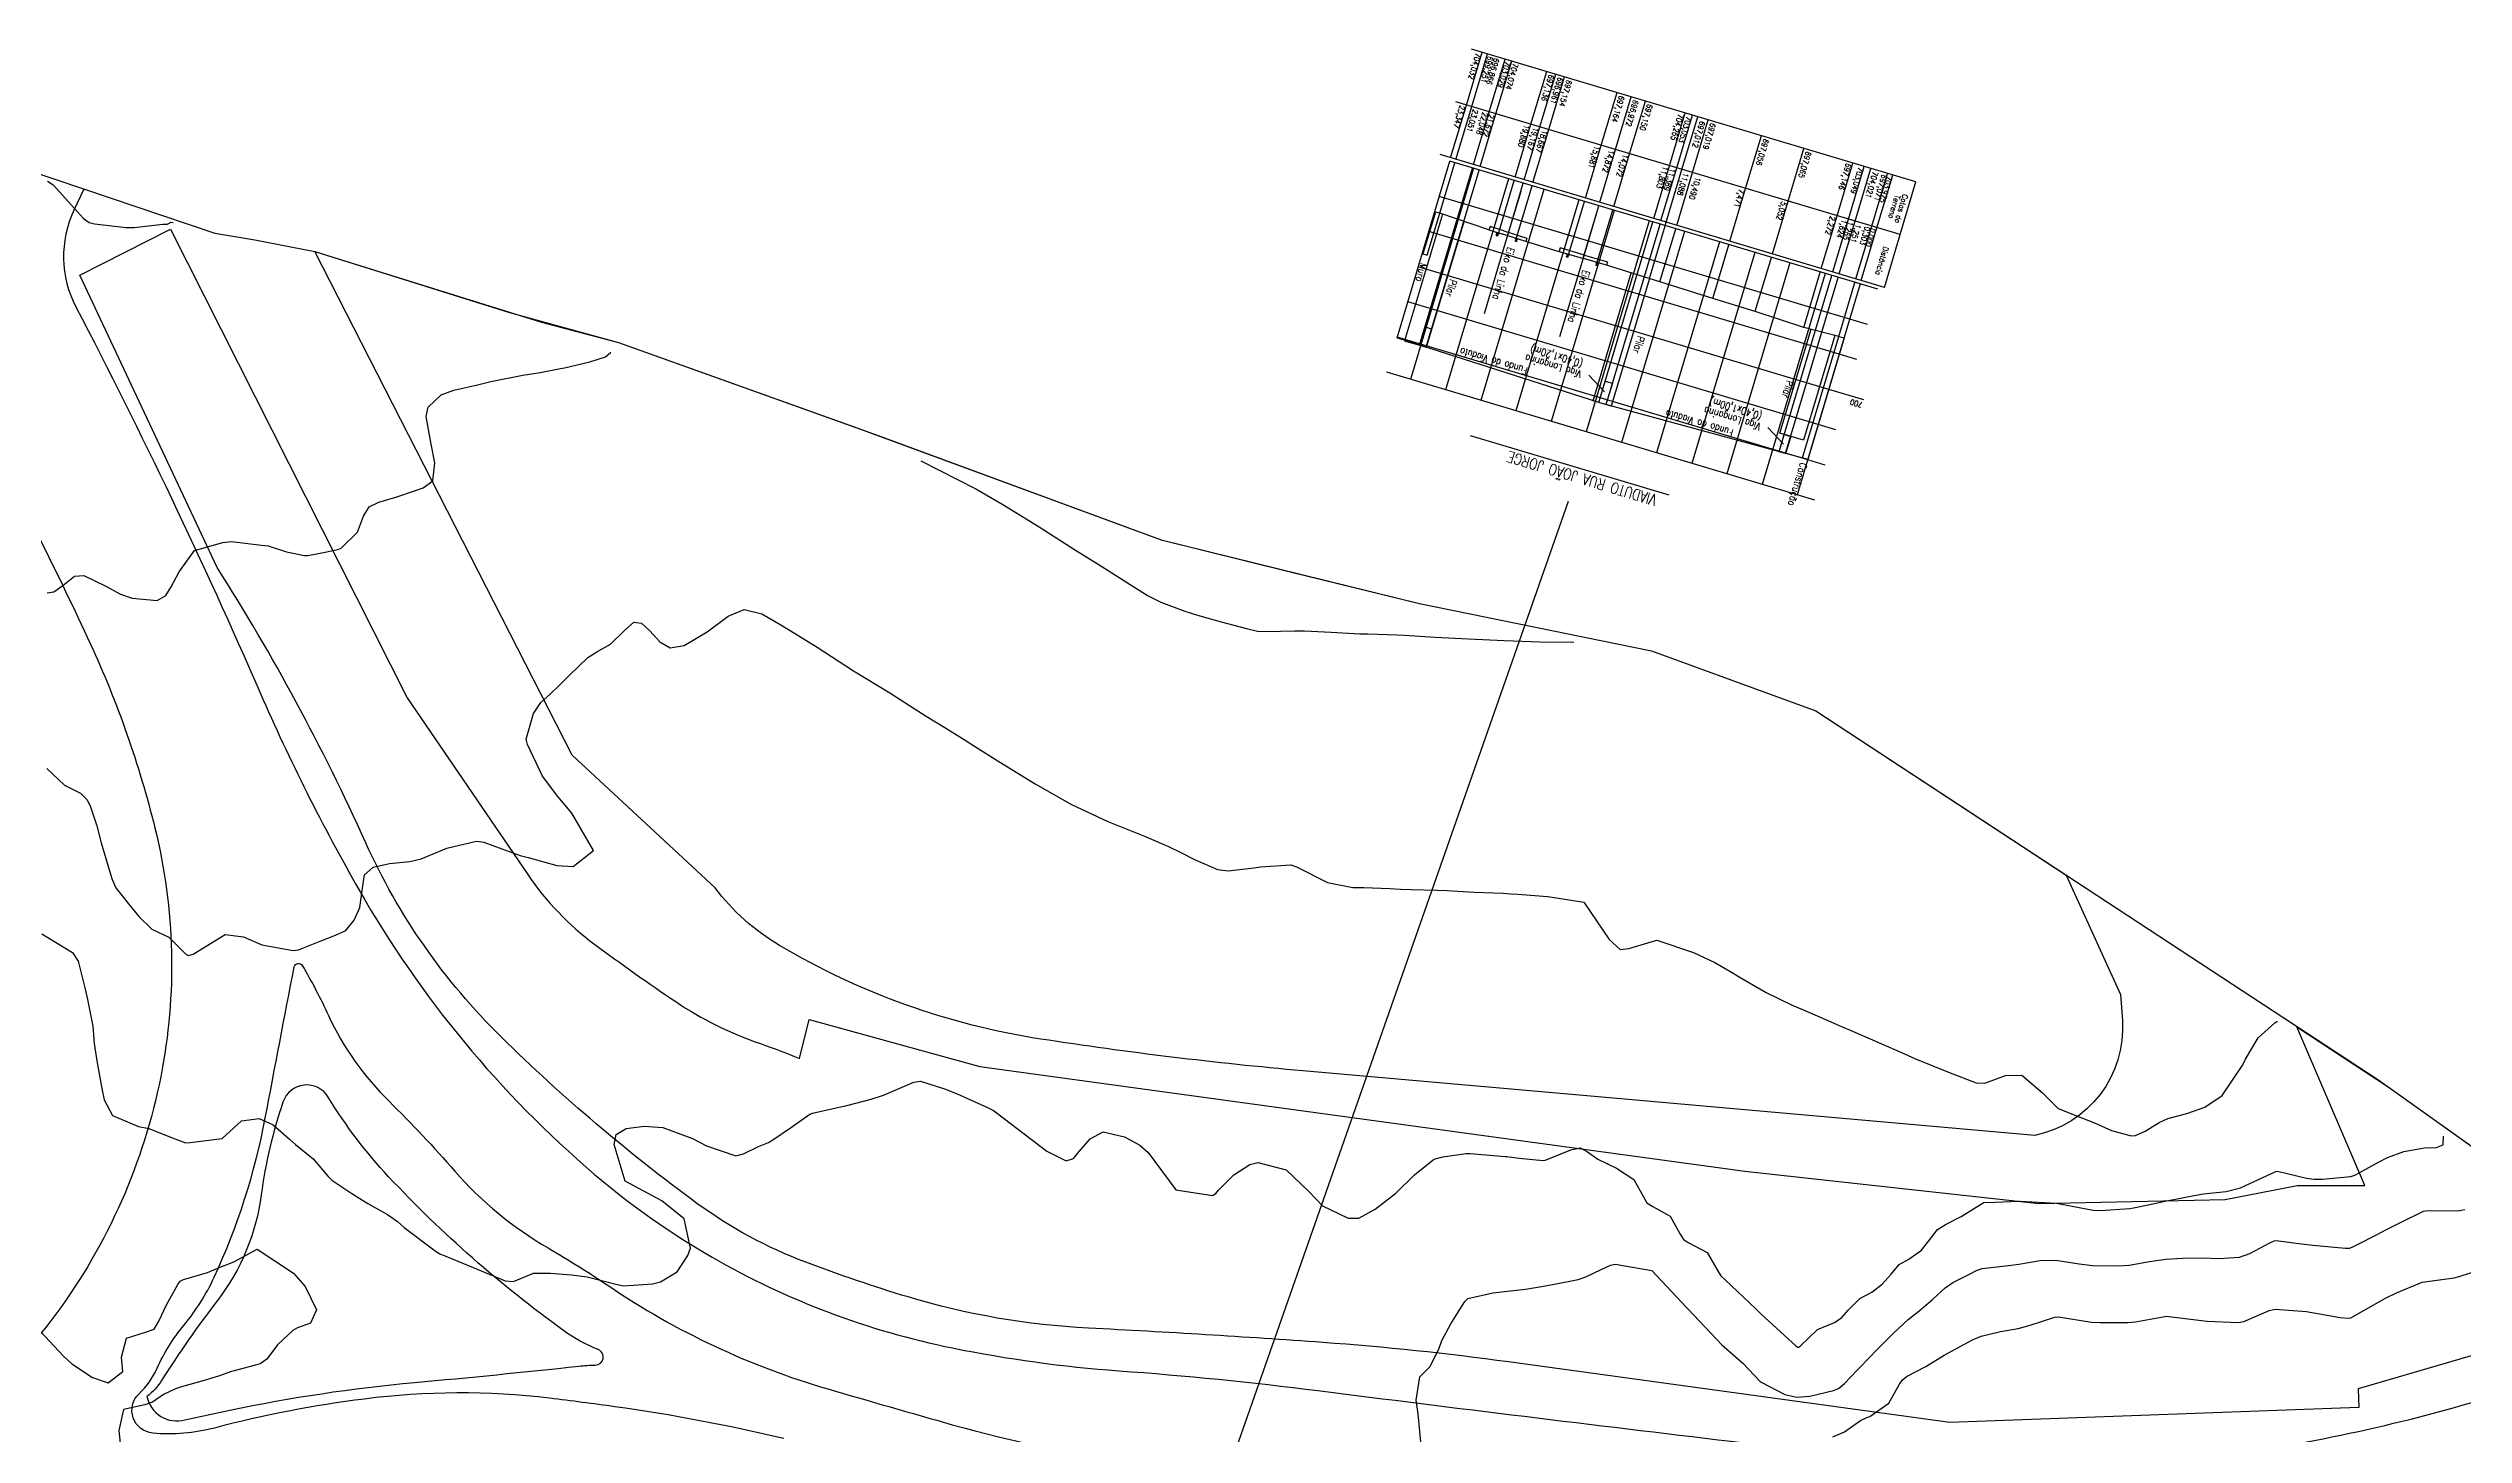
# Model space of a CAD drawing. Header units: metres. Extents: x 286371 to 293043, y 7462578 to 7466404.
# Drawn here: x 288722.3 to 288853.9, y 7465278 to 7465353.5 of the extents above; entities that cross this region are included whole.
import ezdxf

# ---------------------------------------------------------------- set-up
doc = ezdxf.new("R2010")
doc.units = ezdxf.units.M
doc.header["$MEASUREMENT"] = 0
doc.linetypes.add('CONTINUO', pattern=[0])
doc.linetypes.add('TRACO-PONTO', pattern=[9.4, 8, -0.7, 0, -0.7])
for name, color, linetype in [('Area', 45, 'Continuous'), ('Canteiro', 45, 'Continuous'), ('Curvas de Nivel 1m', 11, 'Continuous'), ('Curvas de Nivel 5m', 15, 'Continuous'), ('Edificações', 30, 'Continuous'), ('PERFIL', 45, 'Continuous'), ('TEXTO', 45, 'Continuous'), ('Vias primárias', 230, 'Continuous')]:
    doc.layers.add(name, color=color, linetype=linetype)
doc.styles.add('ROMANS', font='romans', dxfattribs={"height": 0.2})

# ---------------------------------------------------------------- blocks, each defined once
blk = doc.blocks.new('D664DFE2B38E4C6218CF50')
at = {"layer": 'PERFIL', "color": 2, "linetype": 'CONTINUO', "flags": 128}
for points in [[(0.056, 156.9064), (1.056, 156.9064)], [(1.056, 144.9064), (1.056, 156.9064)], [(0.056, 154.9064), (1.056, 154.9064)], [(0.056, 152.9064), (1.056, 152.9064)], [(-0.944, 150.9064), (1.056, 150.9064)], [(0.056, 148.9064), (1.056, 148.9064)], [(0.056, 146.9064), (1.056, 146.9064)], [(0.056, 144.9064), (1.056, 144.9064)], [(1.056, 144.9064), (24.403, 144.9064)]]:
    blk.add_lwpolyline(points, dxfattribs=at)
at = {"layer": 'PERFIL', "color": 1, "linetype": 'CONTINUO', "flags": 128}
for points in [[(1.056, 156.9064), (24.403, 156.9064)], [(3.056, 144.9064), (3.056, 156.9064)], [(5.056, 144.9064), (5.056, 156.9064)], [(7.056, 144.9064), (7.056, 156.9064)], [(9.056, 144.9064), (9.056, 156.9064)], [(11.056, 144.9064), (11.056, 156.9064)], [(13.056, 144.9064), (13.056, 156.9064)], [(15.056, 144.9064), (15.056, 156.9064)], [(17.056, 144.9064), (17.056, 156.9064)], [(19.056, 144.9064), (19.056, 156.9064)], [(21.056, 144.9064), (21.056, 156.9064)], [(23.056, 144.9064), (23.056, 156.9064)], [(1.056, 154.9064), (24.403, 154.9064)], [(2.307, 154.9274), (2.307, 144.9064)], [(2.68, 154.9274), (2.68, 144.9064)], [(12.445, 155.1714), (12.445, 144.9064)], [(12.859, 155.1714), (12.859, 144.9064)], [(22.728, 154.9804), (22.728, 144.9064)], [(23.104, 154.9804), (23.104, 144.9064)], [(24.403, 154.9384), (24.403, 144.9064)], [(1.056, 152.9064), (24.403, 152.9064)], [(1.056, 150.9064), (24.403, 150.9064)], [(1.056, 148.9064), (24.403, 148.9064)], [(1.359, 147.9774), (1.359, 144.9064)], [(3.328, 148.0524), (3.328, 144.9064)], [(6.108, 147.9717), (6.108, 144.9064)], [(8.527, 147.9626), (8.527, 144.9064)], [(11.546, 147.9251), (11.546, 144.9064)], [(15.128, 148.0566), (15.128, 144.9064)], [(15.928, 147.8786), (15.928, 144.9064)], [(16.737, 148.0706), (16.737, 144.9064)], [(19.723, 148.0604), (19.723, 144.9064)], [(20.223, 147.8674), (20.223, 144.9064)], [(20.736, 148.0427), (20.736, 144.9064)], [(24.107, 147.7724), (24.107, 144.9064)], [(1.056, 146.9064), (24.403, 146.9064)]]:
    blk.add_lwpolyline(points, dxfattribs=at)
at = {"layer": 'PERFIL', "color": 2, "style": 'ROMANS', "width": 0.8}
blk.add_text('700', height=0.3, dxfattribs=at).set_placement((-0.944, 151.0627))
blk = doc.blocks.new('C9A2A5A6969E4F1418CF50')
at = {"layer": 'PERFIL', "color": 2, "linetype": 'TRACO-PONTO', "flags": 128}
blk.add_lwpolyline([(16.64, 5.33), (16.64, 7.83), (16.64, 12.3)], dxfattribs=at)
at = {"layer": 'PERFIL', "color": 2, "style": 'ROMANS', "width": 0.8}
blk.add_text('Eixo da Linha', height=0.4, rotation=90, dxfattribs=at).set_placement((16.45, 8.42, 1436.53))
blk = doc.blocks.new('30B2C63C899F4EB518CF50')
at = {"layer": 'PERFIL', "color": 2, "linetype": 'CONTINUO', "flags": 128}
for points in [[(11.62, 7.28), (12.93, 7.29)], [(11.62, 7.08), (11.62, 7.28)], [(12.93, 7.09), (11.62, 7.08)], [(12.05, 7.31), (12.05, 7.31), (12.05, 7.31), (12.05, 7.31), (12.05, 7.31), (12.05, 7.3), (12.05, 7.3), (12.05, 7.3), (12.05, 7.3), (12.05, 7.3), (12.05, 7.3), (12.05, 7.3), (12.05, 7.3), (12.05, 7.3), (12.05, 7.3), (12.05, 7.3)], [(12.05, 7.31), (12.1, 7.31)], [(12.05, 7.3), (12.05, 7.29)], [(12.05, 7.29), (12.22, 7.29)], [(12.1, 7.44), (12.1, 7.44), (12.1, 7.44), (12.09, 7.44), (12.09, 7.44), (12.09, 7.44), (12.09, 7.44), (12.09, 7.44), (12.09, 7.44), (12.09, 7.44), (12.09, 7.44), (12.09, 7.44), (12.09, 7.44), (12.08, 7.43), (12.08, 7.43), (12.08, 7.43)], [(12.08, 7.43), (12.08, 7.4)], [(12.08, 7.4), (12.08, 7.4), (12.08, 7.4), (12.08, 7.4), (12.08, 7.4), (12.09, 7.4), (12.09, 7.4), (12.09, 7.4), (12.09, 7.4), (12.09, 7.4), (12.09, 7.4), (12.09, 7.4), (12.09, 7.4), (12.09, 7.4), (12.09, 7.4), (12.09, 7.4)], [(12.09, 7.4), (12.11, 7.4)], [(12.1, 7.44), (12.16, 7.45)], [(12.1, 7.31), (12.1, 7.31), (12.1, 7.31), (12.1, 7.31), (12.1, 7.31), (12.11, 7.31), (12.11, 7.31), (12.11, 7.31), (12.11, 7.31), (12.11, 7.31), (12.11, 7.32), (12.12, 7.32), (12.12, 7.32), (12.12, 7.32), (12.12, 7.32), (12.12, 7.33)], [(12.12, 7.39), (12.12, 7.39), (12.12, 7.39), (12.12, 7.4), (12.12, 7.4), (12.12, 7.4), (12.12, 7.4), (12.12, 7.4), (12.12, 7.4), (12.11, 7.4), (12.11, 7.4), (12.11, 7.4), (12.11, 7.4), (12.11, 7.4), (12.11, 7.4), (12.11, 7.4)], [(12.12, 7.39), (12.12, 7.33)], [(12.15, 7.4), (12.15, 7.4), (12.15, 7.4), (12.15, 7.4), (12.15, 7.4), (12.15, 7.4), (12.15, 7.4), (12.15, 7.4), (12.15, 7.4), (12.15, 7.4), (12.15, 7.4), (12.15, 7.4), (12.14, 7.4), (12.14, 7.4), (12.14, 7.39), (12.14, 7.39)], [(12.14, 7.39), (12.15, 7.33)], [(12.15, 7.4), (12.17, 7.4)], [(12.15, 7.33), (12.15, 7.33), (12.15, 7.32), (12.15, 7.32), (12.15, 7.32), (12.15, 7.32), (12.15, 7.32), (12.15, 7.31), (12.15, 7.31), (12.15, 7.31), (12.16, 7.31), (12.16, 7.31), (12.16, 7.31), (12.16, 7.31), (12.16, 7.31), (12.17, 7.31)], [(12.18, 7.43), (12.18, 7.43), (12.18, 7.43), (12.18, 7.44), (12.18, 7.44), (12.17, 7.44), (12.17, 7.44), (12.17, 7.44), (12.17, 7.44), (12.17, 7.44), (12.17, 7.44), (12.17, 7.44), (12.17, 7.44), (12.17, 7.44), (12.16, 7.45), (12.16, 7.45)], [(12.17, 7.4), (12.17, 7.4), (12.17, 7.4), (12.17, 7.4), (12.17, 7.4), (12.17, 7.4), (12.17, 7.4), (12.17, 7.4), (12.18, 7.4), (12.18, 7.4), (12.18, 7.4), (12.18, 7.4), (12.18, 7.4), (12.18, 7.4), (12.18, 7.4), (12.18, 7.4)], [(12.17, 7.31), (12.21, 7.31)], [(12.18, 7.43), (12.18, 7.41)], [(12.22, 7.3), (12.22, 7.3), (12.22, 7.3), (12.22, 7.3), (12.22, 7.3), (12.22, 7.3), (12.22, 7.3), (12.22, 7.3), (12.22, 7.31), (12.21, 7.31), (12.21, 7.31), (12.21, 7.31), (12.21, 7.31), (12.21, 7.31), (12.21, 7.31), (12.21, 7.31)], [(12.22, 7.3), (12.22, 7.29)], [(14.31, 7.3), (12.93, 7.29)], [(12.93, 7.09), (14.31, 7.1)], [(13.72, 7.32), (13.72, 7.32), (13.72, 7.32), (13.72, 7.32), (13.72, 7.32), (13.72, 7.32), (13.72, 7.32), (13.72, 7.32), (13.72, 7.32), (13.72, 7.32), (13.72, 7.32), (13.72, 7.32), (13.72, 7.32), (13.72, 7.32), (13.72, 7.32), (13.72, 7.31)], [(13.77, 7.32), (13.72, 7.32)], [(13.72, 7.31), (13.72, 7.3)], [(13.89, 7.3), (13.72, 7.3)], [(13.77, 7.46), (13.77, 7.46), (13.77, 7.46), (13.77, 7.46), (13.77, 7.46), (13.76, 7.46), (13.76, 7.46), (13.76, 7.46), (13.76, 7.45), (13.76, 7.45), (13.76, 7.45), (13.76, 7.45), (13.76, 7.45), (13.76, 7.45), (13.76, 7.45), (13.76, 7.45)], [(13.76, 7.44), (13.76, 7.42)], [(13.76, 7.42), (13.76, 7.42), (13.76, 7.42), (13.76, 7.42), (13.76, 7.42), (13.76, 7.42), (13.76, 7.42), (13.76, 7.42), (13.76, 7.41), (13.76, 7.41), (13.76, 7.41), (13.76, 7.41), (13.76, 7.41), (13.76, 7.41), (13.76, 7.41), (13.76, 7.41)], [(13.78, 7.41), (13.76, 7.41)], [(13.83, 7.46), (13.77, 7.46)], [(13.77, 7.32), (13.77, 7.32), (13.77, 7.32), (13.77, 7.32), (13.78, 7.32), (13.78, 7.32), (13.78, 7.32), (13.78, 7.33), (13.78, 7.33), (13.78, 7.33), (13.79, 7.33), (13.79, 7.33), (13.79, 7.33), (13.79, 7.34), (13.79, 7.34), (13.79, 7.34)], [(13.79, 7.41), (13.79, 7.41), (13.79, 7.41), (13.79, 7.41), (13.79, 7.41), (13.79, 7.41), (13.79, 7.41), (13.79, 7.41), (13.79, 7.41), (13.79, 7.41), (13.79, 7.41), (13.79, 7.41), (13.79, 7.41), (13.78, 7.41), (13.78, 7.41), (13.78, 7.41)], [(13.79, 7.41), (13.79, 7.34)], [(13.84, 7.41), (13.82, 7.41)], [(13.82, 7.41), (13.82, 7.41), (13.82, 7.41), (13.82, 7.41), (13.82, 7.41), (13.82, 7.41), (13.82, 7.41), (13.82, 7.41), (13.82, 7.41), (13.82, 7.41), (13.82, 7.41), (13.82, 7.41), (13.82, 7.41), (13.82, 7.41), (13.82, 7.41), (13.82, 7.41)], [(13.82, 7.41), (13.82, 7.34)], [(13.82, 7.34), (13.82, 7.34), (13.82, 7.34), (13.82, 7.34), (13.82, 7.33), (13.82, 7.33), (13.82, 7.33), (13.82, 7.33), (13.82, 7.33), (13.83, 7.33), (13.83, 7.32), (13.83, 7.32), (13.83, 7.32), (13.83, 7.32), (13.84, 7.32), (13.84, 7.32)], [(13.85, 7.45), (13.85, 7.45), (13.85, 7.45), (13.85, 7.45), (13.85, 7.45), (13.85, 7.45), (13.85, 7.45), (13.85, 7.45), (13.84, 7.46), (13.84, 7.46), (13.84, 7.46), (13.84, 7.46), (13.84, 7.46), (13.84, 7.46), (13.84, 7.46), (13.83, 7.46)], [(13.84, 7.41), (13.84, 7.41), (13.84, 7.41), (13.84, 7.41), (13.85, 7.41), (13.85, 7.41), (13.85, 7.41), (13.85, 7.42), (13.85, 7.42), (13.85, 7.42), (13.85, 7.42), (13.85, 7.42), (13.85, 7.42), (13.85, 7.42), (13.85, 7.42), (13.85, 7.42)], [(13.88, 7.32), (13.84, 7.32)], [(13.85, 7.45), (13.85, 7.42)], [(13.89, 7.32), (13.89, 7.32), (13.89, 7.32), (13.89, 7.32), (13.89, 7.32), (13.89, 7.32), (13.89, 7.32), (13.89, 7.32), (13.89, 7.32), (13.89, 7.32), (13.89, 7.32), (13.89, 7.32), (13.89, 7.32), (13.88, 7.32), (13.88, 7.32), (13.88, 7.32)], [(13.89, 7.32), (13.89, 7.3)], [(14.31, 7.1), (14.31, 7.3)]]:
    blk.add_lwpolyline(points, dxfattribs=at)
blk = doc.blocks.new('FE88869550DA4BA318CF50')
at = {"layer": 'PERFIL', "color": 2, "linetype": 'CONTINUO', "flags": 128}
for points in [[(15.29, 7.3), (16.6, 7.28)], [(15.29, 7.1), (15.29, 7.3)], [(16.6, 7.08), (15.29, 7.1)], [(15.72, 7.32), (15.72, 7.32), (15.72, 7.32), (15.72, 7.32), (15.72, 7.32), (15.72, 7.31), (15.72, 7.31), (15.72, 7.31), (15.72, 7.31), (15.72, 7.31), (15.72, 7.31), (15.72, 7.31), (15.72, 7.31), (15.72, 7.31), (15.72, 7.31), (15.72, 7.31)], [(15.72, 7.32), (15.77, 7.31)], [(15.72, 7.31), (15.72, 7.3)], [(15.72, 7.3), (15.89, 7.29)], [(15.77, 7.45), (15.77, 7.45), (15.77, 7.45), (15.77, 7.45), (15.77, 7.45), (15.77, 7.45), (15.77, 7.45), (15.76, 7.45), (15.76, 7.45), (15.76, 7.45), (15.76, 7.45), (15.76, 7.45), (15.76, 7.44), (15.76, 7.44), (15.76, 7.44), (15.76, 7.44)], [(15.76, 7.44), (15.76, 7.41)], [(15.76, 7.41), (15.79, 7.41)], [(15.76, 7.41), (15.76, 7.41), (15.76, 7.41), (15.76, 7.41), (15.76, 7.41), (15.76, 7.41), (15.76, 7.41), (15.76, 7.41), (15.76, 7.41), (15.76, 7.41), (15.76, 7.41), (15.76, 7.41), (15.76, 7.41), (15.76, 7.41), (15.76, 7.41), (15.76, 7.41)], [(15.77, 7.45), (15.84, 7.45)], [(15.77, 7.31), (15.77, 7.31), (15.77, 7.32), (15.77, 7.32), (15.78, 7.32), (15.78, 7.32), (15.78, 7.32), (15.78, 7.32), (15.78, 7.32), (15.78, 7.32), (15.79, 7.32), (15.79, 7.33), (15.79, 7.33), (15.79, 7.33), (15.79, 7.33), (15.79, 7.33)], [(15.79, 7.4), (15.79, 7.4), (15.79, 7.4), (15.79, 7.4), (15.79, 7.4), (15.79, 7.4), (15.79, 7.4), (15.79, 7.41), (15.79, 7.41), (15.79, 7.41), (15.79, 7.41), (15.79, 7.41), (15.79, 7.41), (15.79, 7.41), (15.79, 7.41), (15.79, 7.41)], [(15.79, 7.4), (15.79, 7.34)], [(15.82, 7.41), (15.85, 7.41)], [(15.82, 7.41), (15.82, 7.41), (15.82, 7.41), (15.82, 7.41), (15.82, 7.41), (15.82, 7.41), (15.82, 7.41), (15.82, 7.41), (15.82, 7.4), (15.82, 7.4), (15.82, 7.4), (15.82, 7.4), (15.82, 7.4), (15.82, 7.4), (15.82, 7.4), (15.82, 7.4)], [(15.82, 7.4), (15.82, 7.34)], [(15.82, 7.34), (15.82, 7.33), (15.82, 7.33), (15.82, 7.33), (15.82, 7.33), (15.82, 7.33), (15.82, 7.32), (15.82, 7.32), (15.82, 7.32), (15.82, 7.32), (15.83, 7.32), (15.83, 7.32), (15.83, 7.32), (15.83, 7.31), (15.83, 7.31), (15.84, 7.31)], [(15.85, 7.44), (15.85, 7.44), (15.85, 7.44), (15.85, 7.44), (15.85, 7.44), (15.85, 7.44), (15.85, 7.45), (15.85, 7.45), (15.85, 7.45), (15.85, 7.45), (15.84, 7.45), (15.84, 7.45), (15.84, 7.45), (15.84, 7.45), (15.84, 7.45), (15.84, 7.45)], [(15.84, 7.31), (15.88, 7.31)], [(15.85, 7.44), (15.85, 7.41)], [(15.85, 7.41), (15.85, 7.41), (15.85, 7.41), (15.85, 7.41), (15.85, 7.41), (15.85, 7.41), (15.85, 7.41), (15.85, 7.41), (15.85, 7.41), (15.85, 7.41), (15.85, 7.41), (15.85, 7.41), (15.85, 7.41), (15.85, 7.41), (15.85, 7.41), (15.85, 7.41)], [(15.89, 7.31), (15.89, 7.31), (15.89, 7.31), (15.89, 7.31), (15.89, 7.31), (15.89, 7.31), (15.89, 7.31), (15.89, 7.31), (15.89, 7.31), (15.89, 7.31), (15.89, 7.31), (15.89, 7.31), (15.88, 7.31), (15.88, 7.31), (15.88, 7.31), (15.88, 7.31)], [(15.89, 7.31), (15.89, 7.29)], [(17.4, 7.27), (16.6, 7.28)], [(16.6, 7.08), (17.39, 7.07)], [(16.81, 7.3), (16.81, 7.3), (16.81, 7.3), (16.81, 7.3), (16.81, 7.3), (16.81, 7.3), (16.81, 7.3), (16.81, 7.3), (16.81, 7.3), (16.81, 7.3), (16.8, 7.3), (16.8, 7.3), (16.8, 7.3), (16.8, 7.3), (16.8, 7.3), (16.8, 7.3)], [(16.8, 7.3), (16.8, 7.28)], [(16.98, 7.28), (16.8, 7.28)], [(16.85, 7.3), (16.81, 7.3)], [(16.86, 7.44), (16.86, 7.44), (16.86, 7.44), (16.86, 7.44), (16.85, 7.44), (16.85, 7.44), (16.85, 7.44), (16.85, 7.44), (16.85, 7.43), (16.85, 7.43), (16.85, 7.43), (16.85, 7.43), (16.85, 7.43), (16.85, 7.43), (16.85, 7.43), (16.85, 7.43)], [(16.85, 7.42), (16.85, 7.4)], [(16.85, 7.4), (16.85, 7.4), (16.85, 7.4), (16.85, 7.4), (16.85, 7.4), (16.85, 7.4), (16.85, 7.4), (16.85, 7.4), (16.85, 7.39), (16.85, 7.39), (16.85, 7.39), (16.85, 7.39), (16.85, 7.39), (16.85, 7.39), (16.85, 7.39), (16.85, 7.39)], [(16.87, 7.39), (16.85, 7.39)], [(16.85, 7.3), (16.86, 7.3), (16.86, 7.3), (16.86, 7.3), (16.86, 7.3), (16.86, 7.3), (16.87, 7.3), (16.87, 7.31), (16.87, 7.31), (16.87, 7.31), (16.87, 7.31), (16.87, 7.31), (16.87, 7.31), (16.88, 7.32), (16.88, 7.32), (16.88, 7.32)], [(16.92, 7.44), (16.86, 7.44)], [(16.88, 7.39), (16.88, 7.39), (16.88, 7.39), (16.88, 7.39), (16.88, 7.39), (16.88, 7.39), (16.88, 7.39), (16.88, 7.39), (16.88, 7.39), (16.88, 7.39), (16.87, 7.39), (16.87, 7.39), (16.87, 7.39), (16.87, 7.39), (16.87, 7.39), (16.87, 7.39)], [(16.88, 7.39), (16.88, 7.32)], [(16.91, 7.39), (16.9, 7.32)], [(16.9, 7.32), (16.9, 7.32), (16.9, 7.32), (16.9, 7.31), (16.91, 7.31), (16.91, 7.31), (16.91, 7.31), (16.91, 7.31), (16.91, 7.31), (16.91, 7.3), (16.91, 7.3), (16.92, 7.3), (16.92, 7.3), (16.92, 7.3), (16.92, 7.3), (16.92, 7.3)], [(16.93, 7.39), (16.91, 7.39)], [(16.91, 7.39), (16.91, 7.39), (16.91, 7.39), (16.91, 7.39), (16.91, 7.39), (16.91, 7.39), (16.91, 7.39), (16.91, 7.39), (16.91, 7.39), (16.91, 7.39), (16.91, 7.39), (16.91, 7.39), (16.91, 7.39), (16.91, 7.39), (16.91, 7.39), (16.91, 7.39)], [(16.94, 7.42), (16.94, 7.42), (16.94, 7.43), (16.94, 7.43), (16.94, 7.43), (16.94, 7.43), (16.94, 7.43), (16.93, 7.43), (16.93, 7.43), (16.93, 7.43), (16.93, 7.44), (16.93, 7.44), (16.93, 7.44), (16.93, 7.44), (16.93, 7.44), (16.92, 7.44)], [(16.97, 7.3), (16.92, 7.3)], [(16.93, 7.39), (16.93, 7.39), (16.93, 7.39), (16.93, 7.39), (16.93, 7.39), (16.93, 7.39), (16.94, 7.39), (16.94, 7.39), (16.94, 7.39), (16.94, 7.39), (16.94, 7.39), (16.94, 7.39), (16.94, 7.4), (16.94, 7.4), (16.94, 7.4), (16.94, 7.4)], [(16.94, 7.42), (16.94, 7.4)], [(16.98, 7.29), (16.98, 7.29), (16.98, 7.29), (16.98, 7.29), (16.97, 7.29), (16.97, 7.3), (16.97, 7.3), (16.97, 7.3), (16.97, 7.3), (16.97, 7.3), (16.97, 7.3), (16.97, 7.3), (16.97, 7.3), (16.97, 7.3), (16.97, 7.3), (16.97, 7.3)], [(16.98, 7.29), (16.98, 7.28)], [(17.39, 7.07), (17.4, 7.27)]]:
    blk.add_lwpolyline(points, dxfattribs=at)
blk = doc.blocks.new('681A0690B479414318CF50')
at = {"layer": 'PERFIL', "color": 2, "linetype": 'TRACO-PONTO', "flags": 128}
blk.add_lwpolyline([(13.2, 5.34), (13.2, 7.84), (13.2, 12.31)], dxfattribs=at)
at = {"layer": 'PERFIL', "color": 2, "style": 'ROMANS', "width": 0.8}
blk.add_text('Eixo da Linha', height=0.4, rotation=90, dxfattribs=at).set_placement((13.02, 8.43, 1436.53))
blk = doc.blocks.new('3966AC89B6384C9318D094')
at = {"layer": 'PERFIL', "color": 1, "linetype": 'CONTINUO', "flags": 128}
for points in [[(7.99, 20.2), (19.3, 20.2)], [(12.99, 15.82), (14.07, 15.19)], [(2.82, 15.76), (3.91, 15.13)], [(12.41, 9.21), (12.41, 6.2)], [(12.41, 6.2), (12.41, 6)]]:
    blk.add_lwpolyline(points, dxfattribs=at)
at = {"layer": 'PERFIL', "color": 2, "linetype": 'CONTINUO', "flags": 128}
for points in [[(1.32, 16.18), (12.71, 16.46), (13.12, 16.46), (24.67, 16.23)], [(12.41, 9.21), (12.41, 16.46), (13.44, 16.46), (13.44, 9.2)], [(24.22, 9.07), (24.22, 16.27), (22.97, 16.27), (22.97, 9.12)], [(1.84, 9.28), (1.84, 15.24), (3.18, 15.24), (3.18, 9.33)], [(0, 6), (25.27, 6)], [(0, 6), (0, 3)], [(1.32, 6), (1.32, 3)], [(1.62, 6), (1.62, 3)], [(2.57, 6), (2.57, 3)], [(2.94, 6), (2.94, 3)], [(3.59, 6), (3.59, 3)], [(6.37, 6), (6.37, 3)], [(8.79, 6), (8.79, 3)], [(11.81, 6), (11.81, 3)], [(12.41, 6), (12.41, 3)], [(12.71, 6), (12.71, 3)], [(13.12, 6), (13.12, 3)], [(15.39, 6), (15.39, 3)], [(16.19, 6), (16.19, 3)], [(17, 6), (17, 3)], [(19.99, 6), (19.99, 3)], [(20.49, 6), (20.49, 3)], [(21, 6), (21, 3)], [(22.99, 6), (22.99, 3)], [(23.37, 6), (23.37, 3)], [(24.37, 6), (24.37, 3)], [(24.67, 6), (24.67, 3)], [(0, 3), (25.27, 3)], [(0, 3), (0, 0)], [(1.32, 3), (1.32, 0)], [(1.62, 3), (1.62, 0)], [(2.57, 3), (2.57, 0)], [(2.94, 3), (2.94, 0)], [(3.59, 3), (3.59, 0)], [(6.37, 3), (6.37, 0)], [(8.79, 3), (8.79, 0)], [(11.81, 3), (11.81, 0)], [(12.41, 3), (12.41, 0)], [(12.71, 3), (12.71, 0)], [(13.12, 3), (13.12, 0)], [(15.39, 3), (15.39, 0)], [(16.19, 3), (16.19, 0)], [(17, 3), (17, 0)], [(19.99, 3), (19.99, 0)], [(20.49, 3), (20.49, 0)], [(21, 3), (21, 0)], [(22.99, 3), (22.99, 0)], [(23.37, 3), (23.37, 0)], [(24.37, 3), (24.37, 0)], [(24.67, 3), (24.67, 0)], [(0, 0), (25.27, 0)]]:
    blk.add_lwpolyline(points, dxfattribs=at)
at = {"layer": 'PERFIL', "color": 4, "linetype": 'CONTINUO', "flags": 128}
for points in [[(1.62, 9.27), (1.32, 9.27), (1.32, 16.18), (1.62, 16.18)], [(2.57, 16.22), (2.94, 16.22), (2.94, 15.25), (2.57, 15.24)], [(12.71, 16.46), (13.12, 16.46), (13.12, 15.25), (12.71, 15.25)], [(23.37, 16.27), (22.99, 16.27), (23, 15.24), (23.37, 15.23)], [(24.37, 9.07), (24.62, 9.07), (24.62, 11.45), (24.37, 11.45)]]:
    blk.add_lwpolyline(points, close=True, dxfattribs=at)
blk.add_lwpolyline([(2.57, 15.24), (3.18, 15.24)], dxfattribs=at)
at = {"layer": 'PERFIL', "color": 3, "linetype": 'CONTINUO', "flags": 128}
for points in [[(1.62, 9.27), (3.59, 9.35), (6.37, 9.27), (8.79, 9.26), (11.81, 9.22), (14.85, 9.18)], [(17.54, 9.21), (19.44, 9.2)], [(21.55, 9.17), (24.37, 9.07)]]:
    blk.add_lwpolyline(points, dxfattribs=at)
at = {"layer": 'PERFIL', "color": 255}
for name, p in [('D664DFE2B38E4C6218CF50', (0.26, -138.71)), ('681A0690B479414318CF50', (2.99, 1.33)), ('C9A2A5A6969E4F1418CF50', (3.85, 1.33)), ('30B2C63C899F4EB518CF50', (3.23, 1.9)), ('FE88869550DA4BA318CF50', (4.15, 1.9))]:
    blk.add_blockref(name, p, dxfattribs=at)
at = {"layer": 'PERFIL', "color": 3, "style": 'ROMANS', "width": 0.8}
blk.add_text('VIADUTO RUA JOÃO JORGE', height=0.6, dxfattribs=at).set_placement((8.6, 20.39, 708.37))
at = {"layer": 'PERFIL', "color": 2, "style": 'ROMANS', "width": 0.8}
for s, height, p in [('Construção', 0.4, (1.66, 16.43, 704.23)), ('Pilar', 0.4, (3.65, 12.35, 700.15)), ('Pilar', 0.4, (12.13, 12.35, 700.15)), ('Pilar', 0.4, (22.81, 12.32, 700.15)), ('Muro', 0.4, (24.59, 11.93, 699.73)), ('Distância', 0.3, (0.69, 3.85)), ('0,000', 0.3, (1.66, 3.1)), ('0,303', 0.3, (1.97, 3.1)), ('1,251', 0.3, (2.49, 3.12)), ('1,265', 0.3, (2.93, 3.1)), ('1,624', 0.3, (3.29, 3.1)), ('2,272', 0.3, (3.94, 3.1)), ('5,052', 0.3, (6.72, 3.1)), ('10,490', 0.3, (11.59, 3.16)), ('11,088', 0.3, (12.28, 3.13, 690.93)), ('11,389', 0.3, (13.05, 3.1)), ('11,803', 0.3, (13.47, 3.1)), ('14,072', 0.3, (15.74, 3.1)), ('14,872', 0.3, (16.54, 3.1)), ('15,681', 0.3, (17.34, 3.1)), ('18,667', 0.3, (20.33, 3.1)), ('19,167', 0.3, (20.83, 3.1)), ('19,680', 0.3, (21.34, 3.1)), ('21,672', 0.3, (23.34, 3.1)), ('22,048', 0.3, (23.71, 3.1)), ('23,051', 0.3, (24.26, 3.1)), ('23,347', 0.3, (25.01, 3.1)), ('7,471', 0.3, (9.13, 3.1)), ('Cotas do', 0.3, (0.49, 0.82)), ('Terreno', 0.3, (0.89, 0.98)), ('703,975', 0.3, (1.6, 0.12)), ('697,071', 0.3, (1.9, 0.12)), ('704,021', 0.3, (2.41, 0.1)), ('703,049', 0.3, (3.24, 0.11)), ('697,146', 0.3, (3.94, 0.09)), ('697,065', 0.3, (6.22, 0.1)), ('697,056', 0.3, (8.63, 0.1)), ('697,019', 0.3, (11.65, 0.1)), ('697,012', 0.3, (12.23, 0.17, 687.97)), ('703,053', 0.3, (13.01, 0.13)), ('704,265', 0.3, (13.48, 0.13)), ('697,150', 0.3, (15.24, 0.1)), ('696,972', 0.3, (16.04, 0.1)), ('697,164', 0.3, (16.84, 0.1)), ('697,154', 0.3, (19.83, 0.1)), ('696,961', 0.3, (20.33, 0.1)), ('697,136', 0.3, (20.84, 0.1)), ('704,074', 0.3, (22.89, 0.06)), ('703,029', 0.3, (23.33, 0.08)), ('696,866', 0.3, (23.97, 0.09)), ('699,251', 0.3, (24.31, 0.09)), ('704,032', 0.3, (24.99, 0.1))]:
    blk.add_text(s, height=height, rotation=90, dxfattribs=at).set_placement(p)
for s, p in [('Fundo do Viaduto', (5.64, 15.78, 703.8)), ('Fundo do Viaduto', (17.35, 15.75, 703.8)), ('Viga Longarina', (4.31, 15.02, 702.75)), ('(0,40x1,00m)', (4.4, 14.45, 702.66)), ('Viga Longarina', (14.48, 15.08, 702.75)), ('(0,40x1,20m)', (14.57, 14.51, 702.23))]:
    blk.add_text(s, height=0.4, dxfattribs=at).set_placement(p)

msp = doc.modelspace()

# ---------------------------------------------------------------- linework, layer by layer
at = {"layer": 'Area'}
msp.add_polyline3d([(288718.41, 7465347.79, 686.35), (288731.39, 7465343.42, 686.41), (288733.58, 7465343.05, 686.4), (288736.85, 7465342.42, 689.55), (288749.19, 7465338.56, 693.5), (288753.4, 7465337.46, 692.55), (288767.54, 7465332.39, 699.98), (288782.96, 7465326.7, 693.15), (288797.03, 7465323.24, 699.7), (288809.68, 7465320.66, 691.55), (288818.64, 7465317.4, 696.35), (288849.25, 7465297.3, 696.16), (288857.01, 7465291.79, 693.72)], dxfattribs=at)
at = {"layer": 'Canteiro'}
msp.add_lwpolyline([(288729.77, 7465278.77), (288732.21, 7465279.29, -0.029014), (288742.28, 7465280.8, 0.004189), (288751.23, 7465281.69, -0.025508), (288752.13, 7465281.75, 0.820825), (288752.29, 7465282.59, -0.059362), (288750.4, 7465283.63, -0.048576), (288740.87, 7465292.01, -0.052292), (288737.58, 7465296.35, 0.636949), (288735.11, 7465296.08, 0.049564), (288733.93, 7465291.03, -0.13167), (288731.54, 7465285.27, 0.02255), (288728.5, 7465280.91, -0.091052), (288727.7, 7465280.04, 0.438597)], format="xyb", close=True, dxfattribs=at)
at = {"layer": 'Curvas de Nivel 1m', "flags": 128}
for points, elevation in [([(288722.28, 7465346.25), (288722.59, 7465346.05), (288724.24, 7465344.22), (288724.56, 7465344), (288724.84, 7465343.93), (288726.56, 7465343.73), (288727.01, 7465343.72), (288728.56, 7465343.9), (288728.8, 7465343.91), (288728.93, 7465343.97), (288728.99, 7465344.01), (288729.13, 7465344)], 686), ([(288722.26, 7465323.82), (288722.63, 7465323.87), (288723.11, 7465324.23), (288723.76, 7465324.73), (288724.27, 7465324.77), (288725.43, 7465324.2), (288726.26, 7465323.75), (288726.9, 7465323.53), (288728.25, 7465323.41), (288728.73, 7465323.67), (288729.02, 7465324.14), (288729.46, 7465324.96), (288730.29, 7465326.12), (288731.83, 7465326.57), (288732.3, 7465326.61), (288733.95, 7465326.42), (288734.3, 7465326.38), (288735.3, 7465326.05), (288736.29, 7465325.85), (288736.46, 7465325.86), (288737.32, 7465326.02), (288738.11, 7465326.19), (288738.29, 7465326.26), (288739.17, 7465327.12), (288739.5, 7465327.99), (288739.8, 7465328.5), (288740.33, 7465328.77), (288741.26, 7465329.03), (288742.34, 7465329.39), (288742.75, 7465329.54), (288743.28, 7465329.93), (288743.39, 7465330.9), (288743.18, 7465331.93), (288742.92, 7465333.42), (288743.03, 7465333.94), (288743.74, 7465334.6), (288744.43, 7465334.86), (288745.71, 7465335.16), (288746.44, 7465335.33), (288748.28, 7465335.69), (288748.44, 7465335.72), (288748.55, 7465335.74), (288749.12, 7465335.83), (288750.23, 7465336.04), (288750.45, 7465336.08), (288751.83, 7465336.41), (288752.68, 7465336.67), (288752.97, 7465336.93)], 687), ([(288769.86, 7465331.02), (288772.86, 7465329.48), (288774.33, 7465328.63), (288776.31, 7465327.42), (288778.3, 7465326.14), (288779.53, 7465325.38), (288780.28, 7465324.92), (288781.47, 7465324.15), (288782.26, 7465323.66), (288782.95, 7465323.32), (288784.25, 7465322.82), (288784.94, 7465322.6), (288786.23, 7465322.25), (288787.61, 7465321.87), (288788.22, 7465321.74), (288788.7, 7465321.71), (288790.22, 7465321.75), (288790.77, 7465321.75), (288792.22, 7465321.68), (288793.78, 7465321.59), (288794.22, 7465321.58), (288795.8, 7465321.54), (288796.22, 7465321.52), (288797.9, 7465321.4), (288799.71, 7465321.32), (288801.66, 7465321.22), (288803.6, 7465321.16), (288805.44, 7465321.13)], 687), ([(288722.25, 7465314.25), (288723.21, 7465313.35), (288724.08, 7465312.9), (288724.43, 7465312.56), (288724.6, 7465312.21), (288724.97, 7465311.12), (288725.21, 7465310.21), (288725.72, 7465308.5), (288725.81, 7465308.2), (288726.01, 7465307.75), (288726.69, 7465306.88), (288727.25, 7465306.18), (288727.97, 7465305.49), (288728.89, 7465305.07), (288729.81, 7465304.14), (288729.95, 7465304.07), (288730.22, 7465304.13), (288731.97, 7465305.2), (288732.97, 7465305.08), (288733.96, 7465304.65), (288735.66, 7465304.34), (288735.96, 7465304.38), (288737.14, 7465304.84), (288737.97, 7465305.17), (288738.54, 7465305.43), (288739, 7465305.99), (288739.3, 7465306.68), (288739.48, 7465307.98), (288739.55, 7465308.45), (288740.03, 7465308.88), (288740.92, 7465309.07), (288742.03, 7465309.19), (288742.64, 7465309.33), (288744.04, 7465309.91), (288745.65, 7465310.29), (288746.05, 7465310.23), (288747.03, 7465309.87), (288748.04, 7465309.52), (288748.48, 7465309.4), (288750.03, 7465308.97), (288750.93, 7465308.91), (288752.04, 7465309.79), (288750.85, 7465311.81), (288750.09, 7465312.72), (288749.26, 7465313.84), (288748.43, 7465315.55), (288748.36, 7465315.85), (288748.76, 7465317.24), (288749.17, 7465317.84), (288749.69, 7465318.32), (288750.18, 7465318.8), (288750.7, 7465319.31), (288751.21, 7465319.81), (288751.72, 7465320.29), (288752.21, 7465320.61), (288752.96, 7465321.03), (288753.72, 7465321.77), (288754.23, 7465322.22), (288754.65, 7465322.17), (288755.1, 7465321.75), (288755.64, 7465321.16), (288756.21, 7465320.82), (288756.98, 7465320.95), (288758.22, 7465321.69), (288759.37, 7465322.55), (288760.24, 7465322.91), (288761.21, 7465322.68), (288762.23, 7465322.08), (288762.98, 7465321.62), (288764.21, 7465320.86), (288766.19, 7465319.57), (288768.18, 7465318.37), (288769.5, 7465317.52), (288770.16, 7465317.1), (288771.17, 7465316.48), (288772.14, 7465315.89), (288772.79, 7465315.47), (288774.12, 7465314.63), (288776.09, 7465313.42), (288778.08, 7465312.29), (288780.06, 7465311.36), (288782.05, 7465310.56), (288783.36, 7465310), (288784.04, 7465309.68), (288784.78, 7465309.29), (288786.03, 7465308.74), (288786.61, 7465308.68), (288788.03, 7465308.84), (288788.38, 7465308.89), (288790.03, 7465309), (288790.34, 7465308.9), (288792.02, 7465308.04), (288793.41, 7465307.77), (288794.01, 7465307.77), (288795.43, 7465307.72), (288796.01, 7465307.68), (288796.56, 7465307.66), (288798.01, 7465307.62), (288798.53, 7465307.6), (288800.01, 7465307.51), (288801.59, 7465307.45), (288802.01, 7465307.43), (288802.4, 7465307.41), (288804.01, 7465307.28), (288804.27, 7465307.25), (288806, 7465306.96), (288807.37, 7465304.94), (288807.97, 7465304.39), (288808.44, 7465304.45), (288809.97, 7465304.9), (288811.96, 7465304.23), (288813.13, 7465303.68), (288813.94, 7465303.21), (288814.55, 7465302.84), (288815.92, 7465302.04), (288817.34, 7465301.36), (288817.91, 7465301.12), (288818.7, 7465300.77), (288819.9, 7465300.25), (288820.75, 7465299.89), (288821.88, 7465299.39), (288823.47, 7465298.7), (288823.87, 7465298.53), (288824.16, 7465298.4), (288825.86, 7465297.7), (288827.37, 7465297.13), (288827.85, 7465297.1), (288828.96, 7465297.52), (288829.86, 7465297.55), (288830.98, 7465296.59), (288831.83, 7465295.73), (288833.17, 7465295.2), (288833.82, 7465294.94), (288834.75, 7465294.53), (288835.81, 7465294.24), (288836.06, 7465294.26), (288836.58, 7465294.5), (288837.34, 7465294.97), (288837.82, 7465295.19), (288838.84, 7465295.46), (288839.83, 7465295.8), (288840.77, 7465296.44), (288841.87, 7465298.06), (288841.99, 7465298.29), (288842.04, 7465298.41), (288842.73, 7465299.57), (288843.64, 7465300.39), (288843.76, 7465300.46), (288843.78, 7465300.47)], 688), ([(288721.97, 7465305.24), (288723.65, 7465304.23), (288723.95, 7465303.76), (288724.33, 7465302.22), (288724.47, 7465301.66), (288724.76, 7465300.21), (288724.83, 7465299.26), (288724.98, 7465298.21), (288725.24, 7465296.81), (288725.37, 7465296.2), (288725.82, 7465295.34), (288727.24, 7465294.75), (288727.81, 7465294.63), (288729.04, 7465294.15), (288729.8, 7465293.86), (288730.06, 7465293.87), (288731.8, 7465294.1), (288732.85, 7465295.06), (288733.82, 7465295.19), (288734.58, 7465294.83), (288735.46, 7465294.05), (288735.8, 7465293.77), (288736.75, 7465292.99), (288737.58, 7465292.02), (288737.77, 7465291.83), (288738.86, 7465291.1), (288739.74, 7465290.55), (288740.8, 7465289.96), (288741.35, 7465289.57), (288741.72, 7465289.24), (288743.48, 7465287.92), (288743.7, 7465287.8), (288743.89, 7465287.72), (288745.69, 7465286.97), (288747.21, 7465286.33), (288747.68, 7465286.3), (288748.77, 7465286.76), (288749.69, 7465286.75), (288750.83, 7465286.67), (288751.69, 7465286.56), (288753.32, 7465286.13), (288753.68, 7465286.06), (288755.24, 7465286.18), (288755.68, 7465286.28), (288756.59, 7465286.82), (288757.18, 7465287.71), (288757.31, 7465288.11), (288756.97, 7465289.72), (288755.75, 7465290.7), (288753.76, 7465291.76), (288753.16, 7465293.77), (288753.27, 7465294.31), (288753.81, 7465294.64), (288754.8, 7465294.76), (288755.81, 7465294.7), (288757.42, 7465294.09), (288757.8, 7465293.9), (288758.18, 7465293.7), (288759.79, 7465293.14), (288760.2, 7465293.25), (288761.03, 7465293.66), (288761.56, 7465293.88), (288761.8, 7465294.02), (288762.76, 7465294.68), (288763.82, 7465295.42), (288763.96, 7465295.48), (288764.52, 7465295.6), (288765.58, 7465295.84), (288765.83, 7465295.9), (288767.17, 7465296.23), (288767.84, 7465296.45), (288769.49, 7465297.16), (288769.85, 7465297.21), (288771.15, 7465296.8), (288771.84, 7465296.53), (288773.5, 7465295.79), (288773.83, 7465295.61), (288774.05, 7465295.45), (288775.8, 7465294.12), (288776.74, 7465293.41), (288777.79, 7465292.87), (288778.18, 7465293), (288778.5, 7465293.38), (288779.1, 7465294.08), (288779.81, 7465294.46), (288780.97, 7465294.18), (288781.8, 7465293.73), (288782.25, 7465293.33), (288783.76, 7465291.3), (288785.76, 7465290.99), (288785.94, 7465291.1), (288786.09, 7465291.27), (288786.92, 7465292.11), (288787.79, 7465292.68), (288788.23, 7465292.79), (288789.78, 7465292.39), (288791.01, 7465291.2), (288791.75, 7465290.43), (288793.15, 7465289.75), (288793.73, 7465289.76), (288794.63, 7465290.25), (288795.75, 7465291.12), (288796.77, 7465292.11), (288797.78, 7465292.93), (288797.89, 7465292.98), (288798.31, 7465293.09), (288799.58, 7465293.28), (288799.79, 7465293.27), (288801.71, 7465293.11), (288801.79, 7465293.11), (288802.47, 7465293.02), (288803.78, 7465292.89), (288803.88, 7465292.91), (288804.13, 7465293), (288805.29, 7465293.48), (288805.79, 7465293.58), (288806.2, 7465293.37), (288806.75, 7465292.96), (288807.78, 7465292.47), (288808.71, 7465291.86), (288809.24, 7465290.91), (288809.43, 7465290.59), (288809.75, 7465290.39), (288810.7, 7465289.86), (288811.25, 7465288.88), (288811.43, 7465288.59), (288811.72, 7465288.4), (288812.72, 7465287.88), (288813.32, 7465286.85), (288813.46, 7465286.62), (288813.69, 7465286.4), (288815.36, 7465284.82), (288815.51, 7465284.67), (288815.66, 7465284.52), (288817.54, 7465282.79), (288817.63, 7465282.73), (288817.69, 7465282.73), (288817.78, 7465282.78), (288818.73, 7465283.68), (288819.65, 7465284.06), (288820.05, 7465284.35), (288820.4, 7465284.74), (288821.03, 7465285.38), (288821.68, 7465285.72), (288822.25, 7465286.15), (288822.73, 7465286.71), (288823.18, 7465287.22), (288823.71, 7465287.51), (288824.39, 7465288.01), (288824.92, 7465288.68), (288825.26, 7465289.14), (288825.74, 7465289.43), (288826.56, 7465289.84), (288827.75, 7465290.59), (288827.78, 7465290.6), (288828.39, 7465290.62), (288829.69, 7465290.67), (288829.76, 7465290.67), (288831.75, 7465290.57), (288833.75, 7465290.19), (288834.12, 7465290.17), (288835.75, 7465290.28), (288835.95, 7465290.31), (288836.83, 7465290.5), (288837.58, 7465290.66), (288837.76, 7465290.7), (288839.24, 7465290.99), (288839.76, 7465291.07), (288841, 7465291.2), (288841.77, 7465291.4), (288843.7, 7465292.3), (288843.78, 7465292.32), (288845.36, 7465291.94), (288845.78, 7465291.88), (288846.24, 7465291.88), (288847.78, 7465292.02), (288848, 7465292.1), (288848.4, 7465292.32), (288849.29, 7465292.8), (288849.79, 7465293.06), (288850.68, 7465293.39), (288851.8, 7465293.58), (288852.45, 7465293.61), (288852.82, 7465293.74), (288852.84, 7465294.22)], 689), ([(288819.56, 7465277.84), (288820.2, 7465278.11), (288821.06, 7465278.73), (288821.42, 7465278.89), (288821.58, 7465278.95), (288822.62, 7465279.68), (288823.19, 7465280.7), (288823.35, 7465280.95), (288823.61, 7465281.15), (288824.62, 7465281.68), (288825.63, 7465282.28), (288825.87, 7465282.42), (288826.3, 7465282.65), (288827.17, 7465283.12), (288827.64, 7465283.32), (288828.69, 7465283.57), (288829.65, 7465283.75), (288830.32, 7465283.93), (288831.66, 7465284.36), (288831.86, 7465284.37), (288833.66, 7465284.09), (288834.13, 7465284.06), (288835.66, 7465284.07), (288836.05, 7465284.11), (288837.65, 7465284.4), (288837.73, 7465284.41), (288839.65, 7465284.18), (288839.95, 7465284.14), (288841.65, 7465284.06), (288841.95, 7465284.12), (288842.63, 7465284.41), (288843.34, 7465284.72), (288843.66, 7465284.79), (288845.37, 7465284.66), (288845.66, 7465284.62), (288845.88, 7465284.58), (288847.2, 7465284.34), (288847.65, 7465284.3), (288847.79, 7465284.33), (288849.67, 7465285.39), (288850.27, 7465285.69), (288851.68, 7465286.26), (288853.42, 7465286.51), (288853.69, 7465286.57), (288854.93, 7465286.98)], 691)]:
    msp.add_lwpolyline(points, dxfattribs=dict(at, elevation=elevation))
at = {"layer": 'Curvas de Nivel 5m', "elevation": 690, "flags": 128}
for points in [[(288797.12, 7465277.54), (288796.97, 7465279.1), (288796.85, 7465279.84), (288797.06, 7465281.1), (288797.33, 7465281.38), (288797.61, 7465281.65), (288798.1, 7465282.61), (288798.26, 7465283.09), (288798.74, 7465283.99), (288799.42, 7465285.07), (288799.51, 7465285.22), (288799.67, 7465285.37), (288801.04, 7465285.68), (288801.67, 7465285.75), (288802.81, 7465285.88), (288803.68, 7465286.03), (288804.49, 7465286.18), (288805.69, 7465286.42), (288806.1, 7465286.56), (288806.94, 7465286.96), (288807.45, 7465287.2), (288807.7, 7465287.25), (288809.69, 7465286.91), (288811.59, 7465284.89), (288811.66, 7465284.81), (288812.6, 7465283.82), (288813.52, 7465282.86), (288813.63, 7465282.75), (288814.65, 7465281.86), (288815.6, 7465280.85), (288815.65, 7465280.81), (288816.94, 7465280.14), (288817.59, 7465280), (288818.3, 7465280.06), (288819.6, 7465280.36), (288819.87, 7465280.48), (288820.19, 7465280.75), (288820.88, 7465281.47), (288821.63, 7465282.23), (288821.87, 7465282.48), (288822.1, 7465282.72), (288822.87, 7465283.49), (288823.66, 7465284.23), (288823.91, 7465284.44), (288824.24, 7465284.69), (288825.01, 7465285.34), (288825.68, 7465285.95), (288826.1, 7465286.25), (288826.89, 7465286.65), (288827.42, 7465286.92), (288827.7, 7465287.01), (288829.14, 7465287.18), (288829.7, 7465287.24), (288830.85, 7465287.44), (288831.71, 7465287.47), (288832.99, 7465287.27), (288833.7, 7465287.18), (288835.08, 7465287.15), (288835.7, 7465287.2), (288836.82, 7465287.39), (288837.71, 7465287.52), (288838.61, 7465287.57), (288839.71, 7465287.59), (288840.59, 7465287.56), (288841.71, 7465287.62), (288842.29, 7465287.83), (288843.37, 7465288.4), (288843.6, 7465288.52), (288843.72, 7465288.54), (288844.96, 7465288.38), (288845.71, 7465288.28), (288847.49, 7465288.11), (288847.71, 7465288.12), (288847.86, 7465288.17), (288848.14, 7465288.32), (288849.18, 7465288.84), (288849.73, 7465289.13), (288850.49, 7465289.52), (288851.74, 7465290.13), (288851.85, 7465290.16), (288853.74, 7465290.17), (288853.8, 7465290.18), (288854, 7465290.23)], [(288721.65, 7465283.85), (288723.15, 7465282.23), (288723.61, 7465281.82), (288724.73, 7465281.07), (288725.59, 7465280.79), (288726.39, 7465281.39), (288726.32, 7465282.18), (288726.59, 7465283.22), (288727.63, 7465283.55), (288728.1, 7465283.7), (288728.35, 7465284.15), (288728.77, 7465285.04), (288729.38, 7465286.14), (288729.51, 7465286.32), (288729.69, 7465286.41), (288731, 7465286.8), (288731.69, 7465287.08), (288732.43, 7465287.37), (288733.7, 7465288.07), (288735.68, 7465286.76), (288736.32, 7465286.03), (288736.93, 7465284.75), (288736.61, 7465284.03), (288735.91, 7465283.77), (288735.64, 7465283.63), (288734.82, 7465282.86), (288734.24, 7465282.07), (288733.87, 7465281.81), (288733.61, 7465281.74), (288732.31, 7465281.39), (288731.6, 7465281.15), (288730.81, 7465280.91), (288729.59, 7465280.57), (288729.26, 7465280.46), (288728.61, 7465280.15), (288728.01, 7465279.72), (288727.58, 7465279.58), (288726.42, 7465279.33), (288726.17, 7465278.19), (288726.24, 7465277.49)]]:
    msp.add_lwpolyline(points, dxfattribs=at)
at = {"layer": 'Edificações'}
msp.add_lwpolyline([(288866.42, 7465285.77), (288848.18, 7465280.45), (288848.22, 7465279.44), (288825.93, 7465278.62), (288801.89, 7465281.92, 0.016308), (288791.77, 7465282.98, 0.005256), (288779, 7465283.76, -0.060328), (288769.17, 7465285.46, -0.017545), (288763.6, 7465287.35, -0.067592), (288757.67, 7465290.56, -0.036259), (288747.01, 7465299.62, -0.093006), (288739.61, 7465310.23, 0.035964), (288731.52, 7465325.21), (288724.05, 7465341.13), (288728.98, 7465343.64), (288741.87, 7465318.1), (288748.45, 7465308.47, 0.083482), (288752.1, 7465304.67, 0.011594), (288756.51, 7465301.55, 0.065843), (288761.13, 7465299.26, -0.016082), (288763.25, 7465298.46), (288763.78, 7465300.58), (288773.08, 7465298.02), (288791.77, 7465295.45), (288814.76, 7465292.31), (288830.81, 7465290.55), (288840.93, 7465290.77), (288844.86, 7465291.53), (288848.54, 7465291.53), (288844.85, 7465300.18), (288849.81, 7465296.9), (288855.82, 7465292.64)], format="xyb", dxfattribs=at)
at = {"layer": 'Edificações', "elevation": 689.55}
msp.add_lwpolyline([(288736.85, 7465342.42), (288747.45, 7465339.1), (288753.4, 7465337.46), (288766.24, 7465332.86), (288782.96, 7465326.7), (288790, 7465324.97), (288797.03, 7465323.24), (288809.68, 7465320.66), (288818.64, 7465317.4), (288832.28, 7465308.44), (288835.24, 7465301.93), (288835.34, 7465300.53, -0.375193), (288830.56, 7465294.26), (288806.16, 7465296.42), (288790.68, 7465297.78, -0.016246), (288776.4, 7465299.51, -0.095701), (288762.17, 7465304.61, -0.097591), (288758.66, 7465307.75), (288750.87, 7465314.97)], format="xyb", close=True, dxfattribs=at)
at = {"layer": 'TEXTO', "linetype": 'CONTINUO'}
msp.add_line((288732.1, 7465120.69), (288805.16, 7465328.81), dxfattribs=at)
at = {"layer": 'Vias primárias'}
for points, elevation in [([(288709.63, 7465350.97), (288714.51, 7465341.03, 0.009042), (288719.06, 7465332.16, -0.014753), (288724.61, 7465321.06, -0.047727), (288728.13, 7465311.02, -0.110031), (288728.45, 7465297.46, -0.110581), (288722.74, 7465284.53, -0.13829), (288710.98, 7465275.4, -0.746676), (288710.8, 7465275.62, -0.009414), (288712.7, 7465278.24, 0.081516), (288717.44, 7465287.24, 0.006156), (288718.52, 7465290.63, 0.074772), (288720.6, 7465304.53, 0.08719), (288717.63, 7465321.31, 0.053539), (288711.19, 7465334.44, -0.020106), (288700.21, 7465353.49, -1.652749)], 686.09), ([(288724.26, 7465345.82), (288723.72, 7465344.67, 0.23452), (288723.83, 7465339.4, -0.017584), (288733.87, 7465318.37, 0.026968), (288739.25, 7465307.65, 0.086909), (288752.09, 7465292.14, 0.045722), (288758.49, 7465287.63, 0.081196), (288771.6, 7465282.68, 0.031554), (288780.65, 7465281.44, -0.013331), (288791.5, 7465280.36, 0.00203), (288814.01, 7465277.6, 0.014634), (288827.98, 7465276.36, 0.053525), (288842.41, 7465277.05, 0.041186), (288857.66, 7465280.73, 0.024661), (288868.04, 7465284.74, 5.27988)], 686.38), ([(288762.4, 7465277.74, 0.023463), (288753.2, 7465279.48, 0.005123), (288749.64, 7465279.94, 0.061445), (288739.55, 7465279.9, 0.032541), (288731.38, 7465278.32, -0.086897), (288728.02, 7465278.04, -0.644723), (288727.27, 7465280.19, 0.097558), (288728.26, 7465281.58, -0.067798), (288729.71, 7465283.91, 0.064571), (288731.36, 7465286.53, 0.061971), (288734.15, 7465295.22, -0.001871), (288735.73, 7465303.45, -0.687377), (288736.16, 7465303.52, -0.026537), (288737.59, 7465300.8, 0.090789), (288740.89, 7465296.12, -0.019248), (288744.47, 7465292.32, 0.081837), (288749.56, 7465288.13, -0.017104), (288752.86, 7465286.06, 0.077966), (288764.8, 7465280.45, 0.001747), (288771.58, 7465278.5, 0.042451), (288781.77, 7465276.52, -0.002758)], 691.04)]:
    msp.add_lwpolyline(points, format="xyb", dxfattribs=dict(at, elevation=elevation))

# ---------------------------------------------------------------- block references
at = {"layer": 'PERFIL', "rotation": 163.3622148663628}
msp.add_blockref('3966AC89B6384C9318D094', (288824.09, 7465346.21), dxfattribs=at)

doc.saveas('drawing.dxf')
